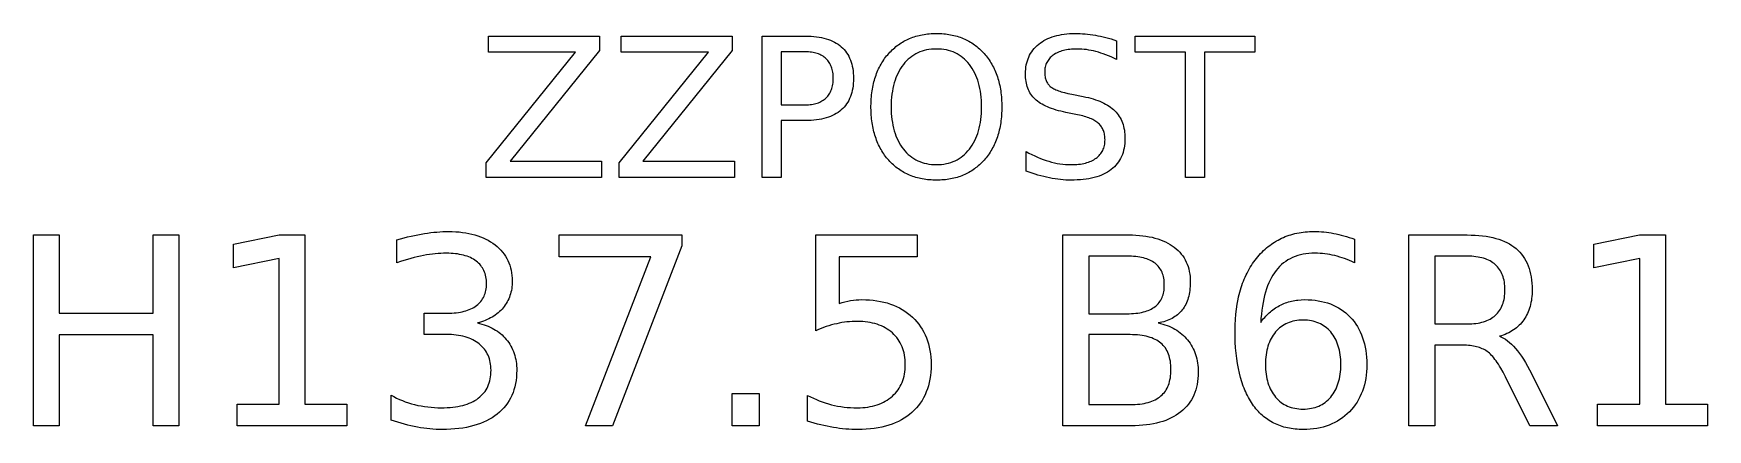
# Model space of a CAD drawing. Header units: millimetres. Extents: x 11.8 to 23.2, y 1.6 to 4.3.
import ezdxf

# ---------------------------------------------------------------- set-up
doc = ezdxf.new("R2010")
doc.units = ezdxf.units.MM
doc.layers.add('LASER_OUTLINE', color=7, linetype='Continuous')

msp = doc.modelspace()

# ---------------------------------------------------------------- linework, layer by layer
at = {"layer": 'LASER_OUTLINE'}
for points in [[(17.949967, 4.35), (17.962557, 4.349867), (17.974988, 4.349469), (17.98726, 4.348806), (17.999374, 4.347877), (18.011328, 4.346682), (18.023124, 4.345222), (18.034761, 4.343497), (18.046239, 4.341507), (18.057558, 4.339251), (18.068718, 4.336729), (18.079719, 4.333942), (18.090563, 4.33089), (18.101245, 4.327572), (18.11177, 4.323989), (18.122136, 4.32014), (18.132343, 4.316026), (18.142391, 4.311647), (18.15228, 4.307002), (18.162011, 4.302092), (18.171582, 4.296916), (18.180995, 4.291475), (18.190248, 4.285769), (18.199343, 4.279797), (18.208279, 4.27356), (18.217056, 4.267057), (18.225675, 4.260289), (18.234133, 4.253255), (18.242434, 4.245956), (18.250576, 4.238392), (18.258558, 4.230562), (18.266382, 4.222467), (18.274047, 4.214106), (18.281515, 4.205522), (18.288744, 4.196757), (18.295738, 4.187812), (18.302494, 4.178685), (18.309012, 4.169377), (18.315293, 4.159889), (18.321338, 4.150219), (18.327146, 4.140369), (18.332717, 4.130337), (18.338051, 4.120125), (18.343148, 4.109732), (18.348007, 4.099158), (18.352628, 4.088403), (18.357014, 4.077467), (18.361162, 4.06635), (18.365074, 4.055052), (18.368748, 4.043573), (18.372186, 4.031913), (18.375386, 4.020072), (18.378349, 4.008051), (18.381075, 3.995848), (18.383564, 3.983464), (18.385815, 3.9709), (18.38783, 3.958154), (18.389609, 3.945228), (18.39115, 3.932121), (18.392453, 3.918833), (18.39352, 3.905363), (18.39435, 3.891713), (18.394942, 3.877882), (18.395416, 3.849677), (18.394942, 3.82155), (18.39435, 3.807757), (18.39352, 3.794142), (18.392453, 3.780708), (18.39115, 3.767453), (18.389609, 3.754378), (18.38783, 3.741482), (18.385815, 3.728767), (18.383564, 3.71623), (18.381075, 3.703874), (18.378349, 3.691697), (18.375386, 3.6797), (18.372186, 3.667883), (18.368748, 3.656245), (18.365074, 3.644787), (18.361162, 3.633509), (18.357014, 3.62241), (18.352628, 3.611491), (18.348007, 3.600751), (18.343148, 3.590192), (18.338051, 3.579812), (18.332717, 3.569612), (18.327146, 3.559591), (18.321338, 3.54975), (18.315293, 3.540089), (18.309012, 3.530607), (18.302494, 3.521305), (18.295738, 3.512183), (18.288744, 3.50324), (18.281515, 3.494477), (18.274047, 3.485894), (18.266382, 3.477533), (18.258558, 3.469438), (18.250576, 3.461608), (18.242434, 3.454044), (18.234133, 3.446745), (18.225675, 3.439711), (18.217056, 3.432943), (18.208279, 3.42644), (18.199343, 3.420203), (18.190248, 3.414231), (18.180995, 3.408525), (18.171582, 3.403084), (18.162011, 3.397908), (18.15228, 3.392998), (18.142391, 3.388353), (18.132343, 3.383974), (18.122136, 3.37986), (18.11177, 3.376011), (18.101245, 3.372428), (18.090563, 3.36911), (18.079719, 3.366058), (18.068718, 3.363271), (18.057558, 3.360749), (18.046239, 3.358493), (18.034761, 3.356503), (18.023124, 3.354778), (18.011328, 3.353318), (17.999374, 3.352123), (17.98726, 3.351194), (17.974988, 3.350531), (17.962557, 3.350133), (17.949967, 3.35), (17.937337, 3.350132), (17.924867, 3.35053), (17.912555, 3.351192), (17.900405, 3.352118), (17.888413, 3.35331), (17.876579, 3.354766), (17.864907, 3.356487), (17.853393, 3.358473), (17.842039, 3.360724), (17.830844, 3.363239), (17.819809, 3.36602), (17.808933, 3.369065), (17.798217, 3.372375), (17.787661, 3.375949), (17.777265, 3.379789), (17.767027, 3.383893), (17.756949, 3.388262), (17.747031, 3.392896), (17.737271, 3.397794), (17.727671, 3.402958), (17.718231, 3.408386), (17.708951, 3.414079), (17.699831, 3.420036), (17.690869, 3.426259), (17.682066, 3.432746), (17.673424, 3.439498), (17.664941, 3.446515), (17.656617, 3.453797), (17.648453, 3.461343), (17.640449, 3.469154), (17.632604, 3.477231), (17.62492, 3.485571), (17.617432, 3.494135), (17.610183, 3.502881), (17.603171, 3.511808), (17.596397, 3.520917), (17.589861, 3.530207), (17.583562, 3.539679), (17.577503, 3.549332), (17.571679, 3.559167), (17.566094, 3.569184), (17.560745, 3.579382), (17.555636, 3.589762), (17.550763, 3.600323), (17.546128, 3.611066), (17.541732, 3.62199), (17.537572, 3.633096), (17.533651, 3.644383), (17.529967, 3.655853), (17.526521, 3.667503), (17.523311, 3.679335), (17.52034, 3.691349), (17.517608, 3.703545), (17.515111, 3.715922), (17.512853, 3.72848), (17.510834, 3.74122), (17.509051, 3.754142), (17.507506, 3.767245), (17.506198, 3.78053), (17.505129, 3.793996), (17.504297, 3.807644), (17.503704, 3.821474), (17.503228, 3.849677), (17.503704, 3.877882), (17.504297, 3.891713), (17.505129, 3.905363), (17.506198, 3.918833), (17.507506, 3.932121), (17.509051, 3.945228), (17.510834, 3.958154), (17.512853, 3.9709), (17.515111, 3.983464), (17.517608, 3.995848), (17.52034, 4.008051), (17.523311, 4.020072), (17.526521, 4.031913), (17.529967, 4.043573), (17.533651, 4.055052), (17.537572, 4.06635), (17.541732, 4.077467), (17.546128, 4.088403), (17.550763, 4.099158), (17.555636, 4.109732), (17.560745, 4.120125), (17.566094, 4.130337), (17.571679, 4.140369), (17.577503, 4.150219), (17.583562, 4.159889), (17.589861, 4.169377), (17.596397, 4.178685), (17.603171, 4.187812), (17.610183, 4.196757), (17.617432, 4.205522), (17.62492, 4.214106), (17.632604, 4.222467), (17.640449, 4.230562), (17.648453, 4.238392), (17.656617, 4.245956), (17.664941, 4.253255), (17.673424, 4.260289), (17.682066, 4.267057), (17.690869, 4.27356), (17.699831, 4.279797), (17.708951, 4.285769), (17.718231, 4.291475), (17.727671, 4.296916), (17.737271, 4.302092), (17.747031, 4.307002), (17.756949, 4.311647), (17.767027, 4.316026), (17.777265, 4.32014), (17.787661, 4.323989), (17.798217, 4.327572), (17.808933, 4.33089), (17.819809, 4.333942), (17.830844, 4.336729), (17.842039, 4.339251), (17.853393, 4.341507), (17.864907, 4.343497), (17.876579, 4.345222), (17.888413, 4.346682), (17.900405, 4.347877), (17.912555, 4.348806), (17.924867, 4.349469), (17.937337, 4.349867)], [(19.177211, 4.300936), (19.177211, 4.173757), (19.158781, 4.182352), (19.140614, 4.190381), (19.122709, 4.197845), (19.105068, 4.204745), (19.087688, 4.21108), (19.070569, 4.21685), (19.053714, 4.222055), (19.037121, 4.226695), (19.020729, 4.23078), (19.004478, 4.234321), (18.988369, 4.237316), (18.972402, 4.239768), (18.956574, 4.241674), (18.940889, 4.243036), (18.925345, 4.243853), (18.909941, 4.244125), (18.896817, 4.243964), (18.884073, 4.24348), (18.87171, 4.242673), (18.859727, 4.241543), (18.848126, 4.24009), (18.836906, 4.238315), (18.826065, 4.236217), (18.815607, 4.233796), (18.805529, 4.231052), (18.795831, 4.227986), (18.786513, 4.224597), (18.777579, 4.220884), (18.769022, 4.21685), (18.760848, 4.212492), (18.753054, 4.207811), (18.745642, 4.202808), (18.738646, 4.197507), (18.732101, 4.191934), (18.726007, 4.186089), (18.720363, 4.179971), (18.715173, 4.173581), (18.710432, 4.166918), (18.706145, 4.159983), (18.702307, 4.152776), (18.698922, 4.145296), (18.695988, 4.137544), (18.693506, 4.12952), (18.691474, 4.121223), (18.689895, 4.112654), (18.688765, 4.103813), (18.688088, 4.094699), (18.687863, 4.085313), (18.688012, 4.077446), (18.688463, 4.069824), (18.689214, 4.062447), (18.690264, 4.055314), (18.691615, 4.048426), (18.693264, 4.041782), (18.695215, 4.035383), (18.697465, 4.029229), (18.700017, 4.023319), (18.702867, 4.017654), (18.706018, 4.012233), (18.70947, 4.007057), (18.71322, 4.002126), (18.717271, 3.997439), (18.721623, 3.992997), (18.726274, 3.988799), (18.731344, 3.984773), (18.736953, 3.980846), (18.743097, 3.977016), (18.749778, 3.973285), (18.756996, 3.969653), (18.764753, 3.966118), (18.773045, 3.962682), (18.781875, 3.959345), (18.791242, 3.956106), (18.801146, 3.952965), (18.822567, 3.946978), (18.846135, 3.941385), (18.871852, 3.936185), (18.950613, 3.920045), (18.968552, 3.91641), (18.985892, 3.912445), (19.002637, 3.908149), (19.018783, 3.903522), (19.03433, 3.898566), (19.04928, 3.893279), (19.063633, 3.887662), (19.077388, 3.881714), (19.090545, 3.875436), (19.103105, 3.868828), (19.115067, 3.861889), (19.126432, 3.85462), (19.137199, 3.847021), (19.147368, 3.839091), (19.15694, 3.830831), (19.165913, 3.82224), (19.174318, 3.813299), (19.182178, 3.803987), (19.189498, 3.794305), (19.196275, 3.784252), (19.20251, 3.773828), (19.208203, 3.763034), (19.213355, 3.751868), (19.217962, 3.740332), (19.222029, 3.728426), (19.225554, 3.716149), (19.228535, 3.7035), (19.230975, 3.690482), (19.232874, 3.677092), (19.234229, 3.663332), (19.235042, 3.649201), (19.235312, 3.6347), (19.234945, 3.617453), (19.233846, 3.600736), (19.232011, 3.584549), (19.229442, 3.568891), (19.226139, 3.553763), (19.222103, 3.539164), (19.217333, 3.525095), (19.21183, 3.511556), (19.205593, 3.498546), (19.198621, 3.486066), (19.190915, 3.474115), (19.182476, 3.462694), (19.173303, 3.451802), (19.163396, 3.44144), (19.152755, 3.431608), (19.141382, 3.422305), (19.129298, 3.413549), (19.116532, 3.405358), (19.103081, 3.397732), (19.088949, 3.390671), (19.074132, 3.384175), (19.058632, 3.378244), (19.042448, 3.372878), (19.025581, 3.368076), (19.008031, 3.36384), (18.989797, 3.360168), (18.970879, 3.357061), (18.951279, 3.354519), (18.930995, 3.352542), (18.910027, 3.35113), (18.888376, 3.350282), (18.866042, 3.35), (18.848799, 3.350242), (18.831283, 3.350968), (18.813493, 3.352179), (18.795433, 3.353873), (18.777099, 3.356052), (18.758494, 3.358715), (18.739615, 3.361862), (18.720464, 3.365494), (18.701092, 3.369599), (18.681548, 3.374169), (18.661832, 3.379202), (18.641946, 3.3847), (18.621887, 3.390661), (18.601658, 3.397087), (18.581256, 3.403976), (18.560685, 3.41133), (18.560685, 3.54561), (18.580485, 3.534817), (18.600185, 3.524709), (18.619784, 3.515288), (18.639283, 3.506553), (18.65868, 3.498503), (18.677978, 3.491139), (18.697173, 3.484462), (18.716268, 3.47847), (18.735273, 3.473174), (18.754196, 3.468585), (18.773038, 3.464701), (18.791801, 3.461524), (18.810482, 3.459052), (18.829083, 3.457287), (18.847603, 3.456228), (18.866042, 3.455875), (18.879804, 3.456046), (18.893166, 3.456561), (18.906132, 3.457418), (18.918698, 3.458618), (18.930864, 3.460162), (18.942635, 3.462048), (18.954004, 3.464277), (18.964977, 3.46685), (18.975551, 3.469765), (18.985726, 3.473023), (18.995503, 3.476624), (19.004881, 3.480568), (19.013862, 3.484855), (19.022444, 3.489485), (19.030627, 3.494458), (19.038411, 3.499774), (19.045761, 3.505408), (19.052634, 3.511334), (19.059034, 3.517553), (19.064961, 3.524064), (19.070414, 3.530868), (19.075391, 3.537964), (19.079895, 3.545353), (19.083924, 3.553034), (19.08748, 3.561008), (19.090562, 3.569275), (19.093169, 3.577833), (19.095303, 3.586685), (19.096963, 3.595829), (19.098147, 3.605265), (19.098858, 3.614995), (19.099096, 3.625016), (19.098925, 3.633772), (19.098416, 3.642285), (19.097563, 3.650557), (19.096373, 3.658586), (19.094841, 3.666373), (19.092968, 3.673919), (19.090756, 3.681222), (19.088202, 3.688283), (19.085309, 3.695102), (19.082073, 3.701679), (19.078499, 3.708013), (19.074585, 3.714106), (19.070328, 3.719956), (19.065732, 3.725565), (19.060796, 3.730931), (19.055519, 3.736056), (19.049854, 3.740981), (19.043753, 3.745749), (19.037215, 3.750362), (19.030241, 3.754818), (19.02283, 3.759117), (19.014985, 3.763261), (19.006701, 3.767248), (18.997982, 3.771078), (18.988826, 3.774752), (18.979236, 3.77827), (18.969207, 3.781632), (18.958744, 3.784837), (18.947843, 3.787886), (18.936507, 3.790778), (18.924733, 3.793514), (18.912523, 3.796094), (18.833118, 3.811588), (18.815195, 3.815348), (18.797904, 3.819365), (18.781242, 3.82364), (18.765211, 3.828171), (18.74981, 3.83296), (18.735041, 3.838006), (18.7209, 3.84331), (18.707391, 3.84887), (18.694512, 3.854688), (18.682264, 3.860763), (18.670647, 3.867095), (18.65966, 3.873685), (18.649302, 3.880531), (18.639575, 3.887635), (18.630479, 3.894996), (18.622014, 3.902615), (18.614119, 3.910551), (18.606731, 3.918865), (18.599856, 3.927558), (18.593487, 3.936628), (18.587629, 3.946078), (18.58228, 3.955905), (18.577441, 3.966111), (18.573111, 3.976695), (18.569291, 3.987657), (18.56598, 3.998997), (18.563178, 4.010716), (18.560885, 4.022813), (18.559102, 4.035288), (18.55783, 4.048142), (18.557066, 4.061374), (18.55681, 4.074984), (18.557163, 4.09075), (18.558217, 4.106093), (18.559976, 4.121012), (18.562439, 4.135507), (18.565606, 4.149578), (18.569475, 4.163226), (18.574048, 4.176451), (18.579325, 4.189251), (18.585306, 4.201628), (18.59199, 4.213581), (18.599377, 4.225111), (18.607468, 4.236217), (18.616263, 4.246899), (18.625761, 4.257158), (18.635963, 4.266993), (18.646869, 4.276404), (18.658392, 4.285316), (18.670447, 4.293653), (18.683034, 4.301415), (18.696154, 4.308602), (18.709806, 4.315214), (18.72399, 4.321252), (18.738705, 4.326714), (18.753953, 4.331601), (18.769734, 4.335913), (18.786046, 4.339651), (18.802891, 4.342813), (18.820266, 4.3454), (18.838175, 4.347413), (18.856616, 4.34885), (18.875588, 4.349713), (18.895094, 4.35), (18.91208, 4.349808), (18.929147, 4.349233), (18.946295, 4.348275), (18.963524, 4.346934), (18.980835, 4.345209), (18.998224, 4.3431), (19.015695, 4.340609), (19.033247, 4.337734), (19.05089, 4.334476), (19.068632, 4.330834), (19.086476, 4.32681), (19.104422, 4.322402), (19.122467, 4.31761), (19.140614, 4.312435), (19.158862, 4.306877)], [(14.894448, 4.332569), (15.651711, 4.332569), (15.651711, 4.23315), (15.042286, 3.47847), (15.666558, 3.47847), (15.666558, 3.368722), (14.879599, 3.368722), (14.879599, 3.468141), (15.489024, 4.222821), (14.894448, 4.222821)], [(15.800193, 4.332569), (16.557457, 4.332569), (16.557457, 4.23315), (15.94803, 3.47847), (16.572304, 3.47847), (16.572304, 3.368722), (15.785346, 3.368722), (15.785346, 3.468141), (16.39477, 4.222821), (15.800193, 4.222821)], [(16.761458, 4.332569), (17.055843, 4.332569), (17.075788, 4.332283), (17.095116, 4.331425), (17.113826, 4.329993), (17.131919, 4.32799), (17.149394, 4.325414), (17.166252, 4.322265), (17.182491, 4.318544), (17.198111, 4.314251), (17.213114, 4.309385), (17.2275, 4.303947), (17.241269, 4.297936), (17.254417, 4.291353), (17.266949, 4.284198), (17.278865, 4.27647), (17.29016, 4.268169), (17.300839, 4.259296), (17.310885, 4.249871), (17.320282, 4.239914), (17.329031, 4.229424), (17.337132, 4.218403), (17.344586, 4.206849), (17.351391, 4.194764), (17.357547, 4.182146), (17.363056, 4.168996), (17.367918, 4.155314), (17.372129, 4.1411), (17.375694, 4.126354), (17.378611, 4.111076), (17.380879, 4.095265), (17.382499, 4.078923), (17.383471, 4.062048), (17.383795, 4.044642), (17.383471, 4.02708), (17.382499, 4.010063), (17.380879, 3.993591), (17.378611, 3.977663), (17.375694, 3.96228), (17.372129, 3.947442), (17.367918, 3.933148), (17.363056, 3.9194), (17.357547, 3.906196), (17.351391, 3.893536), (17.344586, 3.881421), (17.337132, 3.869852), (17.329031, 3.858826), (17.320282, 3.848346), (17.310885, 3.83841), (17.300839, 3.829019), (17.29016, 3.820185), (17.278865, 3.811921), (17.266949, 3.804227), (17.254417, 3.797103), (17.241269, 3.790549), (17.2275, 3.784565), (17.213114, 3.77915), (17.198111, 3.774306), (17.182491, 3.770032), (17.166252, 3.766327), (17.149394, 3.763192), (17.131919, 3.760628), (17.113826, 3.758633), (17.095116, 3.757208), (17.075788, 3.756353), (17.055843, 3.756068), (16.891865, 3.756068), (16.891865, 3.368722), (16.761458, 3.368722)], [(16.891865, 4.225403), (16.891865, 3.863234), (17.055843, 3.863234), (17.067059, 3.863418), (17.077953, 3.863971), (17.088524, 3.864891), (17.098774, 3.86618), (17.108698, 3.867837), (17.118302, 3.869862), (17.127582, 3.872255), (17.136539, 3.875016), (17.145174, 3.878146), (17.153485, 3.881643), (17.161475, 3.885509), (17.169141, 3.889743), (17.176485, 3.894346), (17.183505, 3.899316), (17.190203, 3.904655), (17.196579, 3.910362), (17.202597, 3.916409), (17.208229, 3.922769), (17.213472, 3.929441), (17.218326, 3.936427), (17.222793, 3.943725), (17.226869, 3.951336), (17.230559, 3.959259), (17.23386, 3.967495), (17.236773, 3.976044), (17.239297, 3.984906), (17.241433, 3.99408), (17.243181, 4.003567), (17.24454, 4.013366), (17.24551, 4.023479), (17.246094, 4.033904), (17.246288, 4.044642), (17.246094, 4.055301), (17.24551, 4.065653), (17.24454, 4.075698), (17.243181, 4.085434), (17.241433, 4.094863), (17.239297, 4.103984), (17.236773, 4.112798), (17.23386, 4.121304), (17.230559, 4.129502), (17.226869, 4.137393), (17.222793, 4.144976), (17.218326, 4.152251), (17.213472, 4.159219), (17.208229, 4.165879), (17.202597, 4.172232), (17.196579, 4.178276), (17.190203, 4.183983), (17.183505, 4.189322), (17.176485, 4.194292), (17.169141, 4.198894), (17.161475, 4.203129), (17.153485, 4.206994), (17.145174, 4.210492), (17.136539, 4.213622), (17.127582, 4.216383), (17.118302, 4.218776), (17.108698, 4.220801), (17.098774, 4.222458), (17.088524, 4.223747), (17.077953, 4.224667), (17.067059, 4.225219), (17.055843, 4.225403)], [(17.949967, 4.244125), (17.932443, 4.243712), (17.915374, 4.242471), (17.898761, 4.240403), (17.882606, 4.237508), (17.866906, 4.233786), (17.851664, 4.229237), (17.836876, 4.22386), (17.822547, 4.217657), (17.808673, 4.210626), (17.795255, 4.202768), (17.782296, 4.194083), (17.76979, 4.184571), (17.757742, 4.174231), (17.746151, 4.163065), (17.735017, 4.151071), (17.724338, 4.13825), (17.714215, 4.124716), (17.704743, 4.110581), (17.695926, 4.095847), (17.687762, 4.080512), (17.68025, 4.064576), (17.673392, 4.048041), (17.667188, 4.030906), (17.661637, 4.01317), (17.656737, 3.994834), (17.652493, 3.975898), (17.6489, 3.956361), (17.645961, 3.936225), (17.643674, 3.915488), (17.642042, 3.894151), (17.641063, 3.872214), (17.640735, 3.849677), (17.641063, 3.827218), (17.642042, 3.805354), (17.643674, 3.784085), (17.645961, 3.763412), (17.6489, 3.743333), (17.652493, 3.72385), (17.656737, 3.704962), (17.661637, 3.686669), (17.667188, 3.668971), (17.673392, 3.651868), (17.68025, 3.635361), (17.687762, 3.619448), (17.695926, 3.604131), (17.704743, 3.589408), (17.714215, 3.575281), (17.724338, 3.56175), (17.735017, 3.548929), (17.746151, 3.536935), (17.757742, 3.525769), (17.76979, 3.515429), (17.782296, 3.505917), (17.795255, 3.497232), (17.808673, 3.489374), (17.822547, 3.482343), (17.836876, 3.47614), (17.851664, 3.470763), (17.866906, 3.466214), (17.882606, 3.462492), (17.898761, 3.459597), (17.915374, 3.457529), (17.932443, 3.456288), (17.949967, 3.455875), (17.967491, 3.456288), (17.984551, 3.457529), (18.001151, 3.459597), (18.01729, 3.462492), (18.032965, 3.466214), (18.048181, 3.470763), (18.062935, 3.47614), (18.077227, 3.482343), (18.091057, 3.489374), (18.104427, 3.497232), (18.117334, 3.505917), (18.129781, 3.515429), (18.141765, 3.525769), (18.153289, 3.536935), (18.164351, 3.548929), (18.174951, 3.56175), (18.184997, 3.575281), (18.194395, 3.589408), (18.203143, 3.604131), (18.211244, 3.619448), (18.218698, 3.635361), (18.225503, 3.651868), (18.231661, 3.668971), (18.237168, 3.686669), (18.24203, 3.704962), (18.246243, 3.72385), (18.249806, 3.743333), (18.252723, 3.763412), (18.254991, 3.784085), (18.256611, 3.805354), (18.257585, 3.827218), (18.257908, 3.849677), (18.257585, 3.872214), (18.256611, 3.894151), (18.254991, 3.915488), (18.252723, 3.936225), (18.249806, 3.956361), (18.246243, 3.975898), (18.24203, 3.994834), (18.237168, 4.01317), (18.231661, 4.030906), (18.225503, 4.048041), (18.218698, 4.064576), (18.211244, 4.080512), (18.203143, 4.095847), (18.194395, 4.110581), (18.184997, 4.124716), (18.174951, 4.13825), (18.164351, 4.151071), (18.153289, 4.163065), (18.141765, 4.174231), (18.129781, 4.184571), (18.117334, 4.194083), (18.104427, 4.202768), (18.091057, 4.210626), (18.077227, 4.217657), (18.062935, 4.22386), (18.048181, 4.229237), (18.032965, 4.233786), (18.01729, 4.237508), (18.001151, 4.240403), (17.984551, 4.242471), (17.967491, 4.243712)], [(19.305035, 4.332569), (20.1204, 4.332569), (20.1204, 4.222821), (19.778243, 4.222821), (19.778243, 3.368722), (19.647191, 3.368722), (19.647191, 4.222821), (19.305035, 4.222821)], [(11.79235, 2.976469), (11.968399, 2.976469), (11.968399, 2.443092), (12.608102, 2.443092), (12.608102, 2.976469), (12.784151, 2.976469), (12.784151, 1.675274), (12.608102, 1.675274), (12.608102, 2.294932), (11.968399, 2.294932), (11.968399, 1.675274), (11.79235, 1.675274)], [(13.180697, 1.823434), (13.468302, 1.823434), (13.468302, 2.816107), (13.155423, 2.753357), (13.155423, 2.913719), (13.466559, 2.976469), (13.642608, 2.976469), (13.642608, 1.823434), (13.930213, 1.823434), (13.930213, 1.675274), (13.180697, 1.675274)], [(14.819174, 2.376856), (14.834754, 2.373251), (14.849902, 2.369189), (14.864618, 2.364672), (14.878901, 2.359698), (14.892752, 2.354268), (14.90617, 2.348382), (14.919156, 2.342039), (14.93171, 2.33524), (14.943831, 2.327986), (14.955521, 2.320275), (14.966777, 2.312107), (14.977602, 2.303484), (14.987994, 2.294405), (14.997953, 2.284869), (15.00748, 2.274877), (15.016575, 2.264429), (15.025177, 2.253596), (15.033223, 2.24245), (15.040714, 2.230991), (15.047651, 2.219218), (15.054032, 2.207132), (15.059859, 2.194733), (15.065131, 2.182021), (15.069848, 2.168996), (15.074009, 2.155658), (15.077616, 2.142006), (15.080669, 2.128041), (15.083166, 2.113763), (15.085108, 2.099172), (15.086495, 2.084267), (15.087328, 2.069049), (15.087605, 2.053518), (15.087088, 2.029783), (15.085535, 2.006728), (15.082948, 1.984354), (15.079325, 1.962661), (15.074668, 1.941649), (15.068976, 1.921318), (15.062249, 1.901668), (15.054487, 1.882699), (15.04569, 1.86441), (15.035858, 1.846802), (15.024991, 1.829876), (15.013089, 1.81363), (15.000152, 1.798065), (14.986181, 1.783181), (14.971174, 1.768977), (14.955132, 1.755455), (14.938138, 1.742685), (14.920271, 1.730739), (14.901533, 1.719617), (14.881924, 1.709319), (14.861443, 1.699844), (14.84009, 1.691193), (14.817866, 1.683367), (14.794771, 1.676364), (14.770804, 1.670185), (14.745965, 1.66483), (14.720255, 1.660298), (14.693673, 1.656591), (14.66622, 1.653707), (14.637896, 1.651648), (14.608699, 1.650412), (14.578631, 1.65), (14.558076, 1.650252), (14.53737, 1.651008), (14.516515, 1.652267), (14.495509, 1.654031), (14.474354, 1.656298), (14.453049, 1.659069), (14.431595, 1.662344), (14.40999, 1.666123), (14.388223, 1.670406), (14.366278, 1.675193), (14.344156, 1.680483), (14.321857, 1.686277), (14.299381, 1.692576), (14.276728, 1.699378), (14.253898, 1.706683), (14.230891, 1.714493), (14.230891, 1.884442), (14.249411, 1.874092), (14.268367, 1.864396), (14.287758, 1.855354), (14.307586, 1.846966), (14.327849, 1.839231), (14.348548, 1.83215), (14.369682, 1.825722), (14.391253, 1.819948), (14.413163, 1.814842), (14.435319, 1.810416), (14.45772, 1.806671), (14.480366, 1.803607), (14.503258, 1.801224), (14.526394, 1.799522), (14.549776, 1.798501), (14.573402, 1.79816), (14.593793, 1.798415), (14.613568, 1.799181), (14.632726, 1.800458), (14.651268, 1.802245), (14.669194, 1.804543), (14.686504, 1.807352), (14.703197, 1.810671), (14.719275, 1.814501), (14.734736, 1.818842), (14.749581, 1.823693), (14.763809, 1.829055), (14.777422, 1.834928), (14.790418, 1.841311), (14.802799, 1.848205), (14.814562, 1.85561), (14.82571, 1.863525), (14.836211, 1.871927), (14.846035, 1.880792), (14.855181, 1.89012), (14.863649, 1.899911), (14.87144, 1.910165), (14.878554, 1.920882), (14.88499, 1.932063), (14.890748, 1.943706), (14.895829, 1.955812), (14.900233, 1.968381), (14.903959, 1.981413), (14.907008, 1.994908), (14.909379, 2.008866), (14.911073, 2.023287), (14.912089, 2.038171), (14.912427, 2.053518), (14.912113, 2.067703), (14.911168, 2.081496), (14.909593, 2.094897), (14.907389, 2.107907), (14.904555, 2.120526), (14.901091, 2.132753), (14.896997, 2.144588), (14.892273, 2.156032), (14.88692, 2.167085), (14.880937, 2.177745), (14.874324, 2.188015), (14.867081, 2.197893), (14.859208, 2.207379), (14.850705, 2.216474), (14.841573, 2.225177), (14.831811, 2.233489), (14.821487, 2.241352), (14.81067, 2.248707), (14.799358, 2.255555), (14.787554, 2.261896), (14.775255, 2.267729), (14.762463, 2.273055), (14.749177, 2.277874), (14.735398, 2.282186), (14.721125, 2.285991), (14.706358, 2.289288), (14.691098, 2.292078), (14.675344, 2.29436), (14.659097, 2.296136), (14.642355, 2.297404), (14.62512, 2.298165), (14.607392, 2.298418), (14.455746, 2.298418), (14.455746, 2.443092), (14.614364, 2.443092), (14.630358, 2.443295), (14.645875, 2.443903), (14.660916, 2.444915), (14.67548, 2.446333), (14.689568, 2.448156), (14.703179, 2.450385), (14.716313, 2.453018), (14.72897, 2.456056), (14.741151, 2.4595), (14.752856, 2.463349), (14.764084, 2.467602), (14.774835, 2.472261), (14.785109, 2.477325), (14.794907, 2.482795), (14.804228, 2.488669), (14.813073, 2.494948), (14.82141, 2.501609), (14.82921, 2.508627), (14.836472, 2.516003), (14.843195, 2.523736), (14.849381, 2.531827), (14.855029, 2.540275), (14.860139, 2.54908), (14.864711, 2.558243), (14.868745, 2.567764), (14.872242, 2.577642), (14.8752, 2.587877), (14.877621, 2.59847), (14.879503, 2.60942), (14.880848, 2.620728), (14.881655, 2.632393), (14.881924, 2.644416), (14.881646, 2.656762), (14.880814, 2.668744), (14.879427, 2.680361), (14.877485, 2.691615), (14.874987, 2.702504), (14.871935, 2.713028), (14.868328, 2.723189), (14.864166, 2.732985), (14.85945, 2.742417), (14.854178, 2.751485), (14.848351, 2.760188), (14.84197, 2.768527), (14.835033, 2.776502), (14.827542, 2.784112), (14.819495, 2.791359), (14.810894, 2.798241), (14.801775, 2.804731), (14.792177, 2.810803), (14.782098, 2.816456), (14.771539, 2.82169), (14.7605, 2.826506), (14.748982, 2.830903), (14.736983, 2.834881), (14.724504, 2.83844), (14.711545, 2.841581), (14.698106, 2.844303), (14.684187, 2.846606), (14.669788, 2.84849), (14.654909, 2.849956), (14.63955, 2.851002), (14.623711, 2.851631), (14.607392, 2.85184), (14.589144, 2.851595), (14.57057, 2.850859), (14.551669, 2.849634), (14.53244, 2.847918), (14.512885, 2.845712), (14.493004, 2.843016), (14.472795, 2.839829), (14.45226, 2.836152), (14.431302, 2.831958), (14.409827, 2.827219), (14.387834, 2.821936), (14.365324, 2.816107), (14.342297, 2.809734), (14.318752, 2.802816), (14.29469, 2.795354), (14.27011, 2.787347), (14.27011, 2.944222), (14.319433, 2.957295), (14.343502, 2.963178), (14.367177, 2.968625), (14.390456, 2.973636), (14.41334, 2.978212), (14.43583, 2.982352), (14.457925, 2.986056), (14.479665, 2.989324), (14.501093, 2.992156), (14.522207, 2.994553), (14.543008, 2.996514), (14.563495, 2.998039), (14.58367, 2.999128), (14.603531, 2.999782), (14.62308, 3), (14.647809, 2.999644), (14.671885, 2.998577), (14.695308, 2.996798), (14.718076, 2.994308), (14.740191, 2.991106), (14.761653, 2.987193), (14.782461, 2.982568), (14.802615, 2.977231), (14.822115, 2.971183), (14.840962, 2.964424), (14.859155, 2.956953), (14.876695, 2.94877), (14.893581, 2.939876), (14.909813, 2.930271), (14.925391, 2.919954), (14.940316, 2.908925), (14.954458, 2.897291), (14.967688, 2.885155), (14.980005, 2.87252), (14.99141, 2.859384), (15.001902, 2.845748), (15.011482, 2.831611), (15.02015, 2.816974), (15.027905, 2.801836), (15.034748, 2.786198), (15.040679, 2.770059), (15.045697, 2.75342), (15.049802, 2.73628), (15.052996, 2.71864), (15.055277, 2.7005), (15.056645, 2.681859), (15.057101, 2.662718), (15.05686, 2.64934), (15.056135, 2.636225), (15.054926, 2.623371), (15.053234, 2.61078), (15.051059, 2.598451), (15.0484, 2.586384), (15.045257, 2.574579), (15.041632, 2.563037), (15.037523, 2.551756), (15.03293, 2.540738), (15.027854, 2.529981), (15.022295, 2.519487), (15.016252, 2.509255), (15.009726, 2.499286), (15.002716, 2.489578), (14.995223, 2.480132), (14.987284, 2.470997), (14.978936, 2.462218), (14.97018, 2.453797), (14.961015, 2.445734), (14.951442, 2.438028), (14.94146, 2.43068), (14.93107, 2.423689), (14.920271, 2.417055), (14.909064, 2.410779), (14.897448, 2.404861), (14.885424, 2.3993), (14.872991, 2.394096), (14.860149, 2.38925), (14.846899, 2.384761), (14.833241, 2.38063)], [(15.376953, 2.976469), (16.213622, 2.976469), (16.213622, 2.901517), (15.741253, 1.675274), (15.55736, 1.675274), (16.00184, 2.828309), (15.376953, 2.828309)], [(17.126114, 2.976469), (17.817237, 2.976469), (17.817237, 2.828309), (17.287347, 2.828309), (17.287347, 2.509329), (17.30652, 2.515457), (17.325694, 2.520767), (17.344868, 2.525261), (17.364041, 2.528938), (17.383215, 2.531798), (17.402389, 2.53384), (17.421562, 2.535066), (17.440736, 2.535474), (17.467617, 2.535008), (17.49379, 2.533609), (17.519255, 2.531277), (17.544012, 2.528012), (17.568061, 2.523814), (17.591402, 2.518684), (17.614034, 2.512621), (17.635959, 2.505625), (17.657175, 2.497696), (17.677683, 2.488834), (17.697483, 2.47904), (17.716575, 2.468312), (17.734959, 2.456652), (17.752635, 2.444059), (17.769602, 2.430533), (17.785862, 2.416075), (17.80127, 2.40082), (17.815685, 2.384904), (17.829105, 2.368328), (17.841531, 2.351091), (17.852963, 2.333194), (17.863401, 2.314637), (17.872845, 2.295419), (17.881294, 2.275541), (17.88875, 2.255002), (17.895212, 2.233803), (17.900679, 2.211943), (17.905153, 2.189423), (17.908632, 2.166242), (17.911117, 2.142401), (17.912608, 2.117899), (17.913105, 2.092737), (17.912595, 2.066848), (17.911063, 2.041691), (17.908509, 2.017266), (17.904935, 1.993573), (17.900339, 1.970612), (17.894721, 1.948383), (17.888083, 1.926886), (17.880423, 1.906121), (17.871742, 1.886088), (17.862039, 1.866786), (17.851315, 1.848217), (17.83957, 1.830379), (17.826803, 1.813274), (17.813016, 1.7969), (17.798206, 1.781259), (17.782376, 1.766349), (17.765616, 1.75226), (17.748018, 1.73908), (17.729584, 1.726809), (17.710311, 1.715446), (17.690201, 1.704993), (17.669254, 1.695449), (17.647469, 1.686814), (17.624847, 1.679087), (17.601387, 1.67227), (17.57709, 1.666362), (17.551955, 1.661362), (17.525983, 1.657272), (17.499173, 1.65409), (17.471526, 1.651818), (17.443041, 1.650454), (17.413719, 1.65), (17.39319, 1.650218), (17.372566, 1.650872), (17.351847, 1.651961), (17.331032, 1.653486), (17.310122, 1.655447), (17.289117, 1.657844), (17.268017, 1.660676), (17.246821, 1.663944), (17.225489, 1.667648), (17.203979, 1.671788), (17.182293, 1.676364), (17.16043, 1.681375), (17.13839, 1.686822), (17.116173, 1.692705), (17.093779, 1.699024), (17.071207, 1.705778), (17.071207, 1.882699), (17.090898, 1.872363), (17.110753, 1.862708), (17.130771, 1.853734), (17.150952, 1.845441), (17.171297, 1.837828), (17.191805, 1.830897), (17.212477, 1.824646), (17.233312, 1.819077), (17.254378, 1.814174), (17.275745, 1.809926), (17.29741, 1.806331), (17.319376, 1.803389), (17.34164, 1.801102), (17.364205, 1.799467), (17.387069, 1.798487), (17.410233, 1.79816), (17.428834, 1.79847), (17.446946, 1.799399), (17.464567, 1.800948), (17.481698, 1.803117), (17.498339, 1.805905), (17.514489, 1.809313), (17.53015, 1.81334), (17.54532, 1.817987), (17.559999, 1.823254), (17.574189, 1.82914), (17.587888, 1.835646), (17.601098, 1.842772), (17.613816, 1.850517), (17.626045, 1.858881), (17.637784, 1.867865), (17.649032, 1.877469), (17.659691, 1.887604), (17.669662, 1.898182), (17.678946, 1.909202), (17.687542, 1.920665), (17.695451, 1.93257), (17.702672, 1.944918), (17.709205, 1.957708), (17.71505, 1.970941), (17.720208, 1.984616), (17.724678, 1.998735), (17.72846, 2.013295), (17.731555, 2.028298), (17.733962, 2.043744), (17.735681, 2.059633), (17.736712, 2.075964), (17.737056, 2.092737), (17.736712, 2.109511), (17.735681, 2.125842), (17.733962, 2.14173), (17.731555, 2.157176), (17.72846, 2.172179), (17.724678, 2.18674), (17.720208, 2.200858), (17.71505, 2.214534), (17.709205, 2.227767), (17.702672, 2.240557), (17.695451, 2.252905), (17.687542, 2.26481), (17.678946, 2.276273), (17.669662, 2.287293), (17.659691, 2.29787), (17.649032, 2.308005), (17.637784, 2.317609), (17.626045, 2.326593), (17.613816, 2.334958), (17.601098, 2.342703), (17.587888, 2.349828), (17.574189, 2.356334), (17.559999, 2.36222), (17.54532, 2.367487), (17.53015, 2.372134), (17.514489, 2.376162), (17.498339, 2.379569), (17.481698, 2.382358), (17.464567, 2.384526), (17.446946, 2.386075), (17.428834, 2.387005), (17.410233, 2.387314), (17.392591, 2.387069), (17.374963, 2.386334), (17.357348, 2.385108), (17.339748, 2.383393), (17.32216, 2.381186), (17.304587, 2.37849), (17.287027, 2.375304), (17.26948, 2.371627), (17.251893, 2.367433), (17.234211, 2.362694), (17.216433, 2.35741), (17.19856, 2.351582), (17.180591, 2.345209), (17.162527, 2.338291), (17.144368, 2.330828), (17.126114, 2.322821)], [(18.811653, 2.976469), (19.261362, 2.976469), (19.286167, 2.976142), (19.31025, 2.975161), (19.333611, 2.973527), (19.35625, 2.97124), (19.378168, 2.968298), (19.399364, 2.964703), (19.419838, 2.960454), (19.43959, 2.955552), (19.458621, 2.949996), (19.47693, 2.943786), (19.494517, 2.936923), (19.511382, 2.929406), (19.527526, 2.921235), (19.542948, 2.912411), (19.557648, 2.902933), (19.571627, 2.892802), (19.584819, 2.882068), (19.59716, 2.870782), (19.60865, 2.858945), (19.619289, 2.846556), (19.629076, 2.833616), (19.638013, 2.820124), (19.646099, 2.806081), (19.653333, 2.791486), (19.659716, 2.77634), (19.665248, 2.760642), (19.669929, 2.744393), (19.673759, 2.727592), (19.676738, 2.71024), (19.678866, 2.692336), (19.680143, 2.673881), (19.680568, 2.654874), (19.68035, 2.64014), (19.679697, 2.625787), (19.678607, 2.611815), (19.677082, 2.598225), (19.675121, 2.585016), (19.672724, 2.572188), (19.669892, 2.559741), (19.666624, 2.547676), (19.66292, 2.535992), (19.65878, 2.524689), (19.654204, 2.513768), (19.649193, 2.503228), (19.643746, 2.493069), (19.637863, 2.483292), (19.631545, 2.473895), (19.62479, 2.464881), (19.617614, 2.456264), (19.610029, 2.448063), (19.602035, 2.440277), (19.593633, 2.432906), (19.584822, 2.425951), (19.575603, 2.419411), (19.565976, 2.413287), (19.555939, 2.407577), (19.545495, 2.402284), (19.534641, 2.397405), (19.52338, 2.392942), (19.511709, 2.388894), (19.49963, 2.385262), (19.487143, 2.382044), (19.474247, 2.379243), (19.460943, 2.376856), (19.476948, 2.373133), (19.492502, 2.368937), (19.507602, 2.364268), (19.522249, 2.359126), (19.536444, 2.35351), (19.550186, 2.347421), (19.563475, 2.340859), (19.576311, 2.333824), (19.588695, 2.326316), (19.600626, 2.318334), (19.612104, 2.309879), (19.623129, 2.300951), (19.633701, 2.29155), (19.643821, 2.281675), (19.653488, 2.271328), (19.662702, 2.260507), (19.671409, 2.249277), (19.679554, 2.237704), (19.687137, 2.225787), (19.694159, 2.213526), (19.700619, 2.200921), (19.706517, 2.187972), (19.711853, 2.17468), (19.716628, 2.161043), (19.720841, 2.147063), (19.724492, 2.132739), (19.727581, 2.118071), (19.730109, 2.103059), (19.732075, 2.087704), (19.73348, 2.072004), (19.734322, 2.055961), (19.734603, 2.039574), (19.73414, 2.018095), (19.732751, 1.997237), (19.730436, 1.976997), (19.727195, 1.957378), (19.723028, 1.938378), (19.717935, 1.919997), (19.711916, 1.902236), (19.704971, 1.885095), (19.6971, 1.868574), (19.688303, 1.852672), (19.67858, 1.837389), (19.667931, 1.822726), (19.656356, 1.808683), (19.643855, 1.79526), (19.630428, 1.782456), (19.616075, 1.770271), (19.600867, 1.758768), (19.584877, 1.748006), (19.568103, 1.737987), (19.550547, 1.72871), (19.532207, 1.720175), (19.513085, 1.712382), (19.493179, 1.705332), (19.47249, 1.699024), (19.451019, 1.693457), (19.428764, 1.688633), (19.405726, 1.684551), (19.381906, 1.681212), (19.357302, 1.678614), (19.331915, 1.676759), (19.305746, 1.675645), (19.278793, 1.675274), (18.811653, 1.675274)], [(20.799613, 2.947708), (20.799613, 2.787347), (20.783033, 2.794959), (20.766413, 2.802108), (20.749752, 2.808794), (20.73305, 2.815018), (20.716307, 2.820778), (20.699523, 2.826075), (20.682698, 2.83091), (20.665833, 2.835281), (20.648967, 2.839162), (20.632143, 2.842525), (20.615359, 2.845372), (20.598616, 2.8477), (20.581914, 2.849511), (20.565253, 2.850805), (20.548633, 2.851581), (20.532053, 2.85184), (20.510587, 2.85138), (20.489763, 2.850002), (20.469584, 2.847704), (20.450048, 2.844486), (20.431155, 2.84035), (20.412905, 2.835294), (20.395299, 2.82932), (20.378337, 2.822426), (20.362018, 2.814613), (20.346342, 2.80588), (20.33131, 2.796229), (20.316921, 2.785658), (20.303176, 2.774168), (20.290074, 2.761759), (20.277616, 2.748431), (20.265801, 2.734183), (20.254615, 2.719006), (20.244046, 2.70289), (20.234094, 2.685834), (20.224757, 2.667838), (20.216037, 2.648903), (20.207932, 2.629028), (20.200444, 2.608213), (20.193573, 2.586459), (20.187317, 2.563765), (20.181678, 2.540132), (20.176654, 2.515559), (20.172247, 2.490046), (20.168456, 2.463594), (20.165282, 2.436202), (20.162723, 2.40787), (20.160781, 2.378599), (20.167311, 2.387939), (20.174045, 2.397003), (20.180983, 2.405792), (20.188126, 2.414305), (20.195472, 2.422542), (20.203023, 2.430503), (20.210778, 2.438188), (20.218738, 2.445598), (20.226902, 2.452732), (20.23527, 2.45959), (20.243842, 2.466173), (20.252619, 2.472479), (20.2616, 2.47851), (20.270785, 2.484265), (20.280174, 2.489745), (20.289768, 2.494948), (20.299525, 2.499856), (20.309404, 2.504447), (20.319407, 2.508721), (20.329531, 2.512679), (20.339779, 2.51632), (20.350148, 2.519644), (20.360641, 2.522652), (20.371256, 2.525343), (20.381993, 2.527718), (20.392853, 2.529776), (20.403836, 2.531517), (20.414941, 2.532942), (20.437519, 2.534841), (20.460588, 2.535474), (20.484778, 2.53501), (20.508324, 2.533616), (20.531227, 2.531292), (20.553487, 2.528039), (20.575104, 2.523857), (20.596076, 2.518745), (20.616406, 2.512704), (20.636092, 2.505734), (20.655135, 2.497834), (20.673534, 2.489004), (20.691289, 2.479245), (20.708402, 2.468557), (20.724871, 2.45694), (20.740696, 2.444393), (20.755878, 2.430916), (20.770416, 2.416511), (20.784189, 2.401305), (20.797073, 2.385428), (20.809069, 2.368881), (20.820175, 2.351663), (20.830394, 2.333775), (20.839724, 2.315216), (20.848165, 2.295986), (20.855717, 2.276085), (20.862382, 2.255514), (20.868157, 2.234272), (20.873044, 2.21236), (20.877043, 2.189777), (20.880153, 2.166523), (20.882374, 2.142598), (20.883707, 2.118003), (20.884151, 2.092737), (20.883688, 2.067991), (20.882299, 2.043863), (20.879984, 2.020356), (20.876743, 1.997468), (20.872576, 1.9752), (20.867483, 1.953551), (20.861464, 1.932522), (20.854519, 1.912113), (20.846648, 1.892323), (20.837851, 1.873153), (20.828128, 1.854602), (20.817479, 1.836671), (20.805904, 1.819359), (20.793403, 1.802668), (20.779976, 1.786595), (20.765623, 1.771143), (20.750501, 1.756473), (20.734765, 1.74275), (20.718417, 1.729973), (20.701457, 1.718143), (20.683883, 1.707259), (20.665697, 1.697321), (20.646898, 1.68833), (20.627486, 1.680286), (20.607461, 1.673187), (20.586823, 1.667036), (20.565573, 1.66183), (20.54371, 1.657571), (20.521234, 1.654259), (20.498145, 1.651893), (20.474444, 1.650473), (20.450129, 1.65), (20.436125, 1.650169), (20.422329, 1.650676), (20.40874, 1.65152), (20.395359, 1.652703), (20.382186, 1.654224), (20.36922, 1.656082), (20.356462, 1.658278), (20.343911, 1.660812), (20.331569, 1.663684), (20.319434, 1.666894), (20.307506, 1.670442), (20.295787, 1.674328), (20.284275, 1.678552), (20.27297, 1.683113), (20.261874, 1.688012), (20.250985, 1.69325), (20.240303, 1.698825), (20.22983, 1.704738), (20.219564, 1.710989), (20.209505, 1.717578), (20.199655, 1.724504), (20.190012, 1.731769), (20.180576, 1.739371), (20.171349, 1.747312), (20.162329, 1.75559), (20.153516, 1.764206), (20.144912, 1.77316), (20.136515, 1.782452), (20.128325, 1.792082), (20.120344, 1.80205), (20.11257, 1.812355), (20.105003, 1.822999), (20.097657, 1.833963), (20.090545, 1.845231), (20.083665, 1.856803), (20.077019, 1.868679), (20.070606, 1.880859), (20.064426, 1.893342), (20.058479, 1.90613), (20.052766, 1.919221), (20.047286, 1.932616), (20.042039, 1.946315), (20.032244, 1.974625), (20.023382, 2.004149), (20.015454, 2.034889), (20.008458, 2.066845), (20.002394, 2.100016), (19.997264, 2.134402), (19.993066, 2.170004), (19.989801, 2.206821), (19.987469, 2.244853), (19.98607, 2.284101), (19.985604, 2.324564), (19.986176, 2.362641), (19.987891, 2.399741), (19.990751, 2.435863), (19.994755, 2.471009), (19.999902, 2.505177), (20.006194, 2.538368), (20.009768, 2.554598), (20.013629, 2.570583), (20.017775, 2.586323), (20.022208, 2.60182), (20.026926, 2.617072), (20.031931, 2.63208), (20.037221, 2.646844), (20.042798, 2.661363), (20.04866, 2.675638), (20.054809, 2.689669), (20.061243, 2.703456), (20.067963, 2.716998), (20.07497, 2.730296), (20.082262, 2.74335), (20.08984, 2.756159), (20.097704, 2.768725), (20.105854, 2.781046), (20.114291, 2.793122), (20.123013, 2.804955), (20.132021, 2.816543), (20.14127, 2.82783), (20.150714, 2.838758), (20.160355, 2.849329), (20.170191, 2.859541), (20.180223, 2.869394), (20.190451, 2.87889), (20.200874, 2.888027), (20.211493, 2.896805), (20.222308, 2.905226), (20.233319, 2.913288), (20.244526, 2.920992), (20.255928, 2.928337), (20.267526, 2.935324), (20.27932, 2.941953), (20.291309, 2.948224), (20.303494, 2.954136), (20.315875, 2.95969), (20.328452, 2.964885), (20.341225, 2.969722), (20.354193, 2.974201), (20.367357, 2.978322), (20.380717, 2.982084), (20.394272, 2.985488), (20.408023, 2.988534), (20.42197, 2.991221), (20.436113, 2.99355), (20.450452, 2.995521), (20.464986, 2.997133), (20.479716, 2.998388), (20.494642, 2.999283), (20.509763, 2.999821), (20.525081, 3), (20.54166, 2.999796), (20.558281, 2.999183), (20.574942, 2.998162), (20.591644, 2.996732), (20.608387, 2.994893), (20.625171, 2.992646), (20.641995, 2.989991), (20.658861, 2.986927), (20.675835, 2.983455), (20.692986, 2.979574), (20.710315, 2.975284), (20.72782, 2.970586), (20.745503, 2.965479), (20.763363, 2.959964), (20.781399, 2.95404)], [(21.788799, 2.285345), (21.802914, 2.279871), (21.816933, 2.273035), (21.830857, 2.264837), (21.844686, 2.255278), (21.85842, 2.244356), (21.872058, 2.232073), (21.8856, 2.218428), (21.899048, 2.203422), (21.912454, 2.186999), (21.925875, 2.169105), (21.939308, 2.149741), (21.952756, 2.128906), (21.966217, 2.1066), (21.979692, 2.082824), (21.99318, 2.057576), (22.006682, 2.030859), (22.185345, 1.675274), (21.996223, 1.675274), (21.829761, 2.00907), (21.813699, 2.040377), (21.79776, 2.068934), (21.789836, 2.08218), (21.781943, 2.094739), (21.77408, 2.10661), (21.766248, 2.117794), (21.758447, 2.12829), (21.750677, 2.138098), (21.742937, 2.147218), (21.735227, 2.155651), (21.727549, 2.163396), (21.719901, 2.170453), (21.712283, 2.176823), (21.704697, 2.182505), (21.696953, 2.187676), (21.688866, 2.192514), (21.680435, 2.197018), (21.67166, 2.201188), (21.662542, 2.205025), (21.653079, 2.208528), (21.643273, 2.211698), (21.633122, 2.214534), (21.622628, 2.217036), (21.61179, 2.219204), (21.600608, 2.221039), (21.589083, 2.222541), (21.577213, 2.223708), (21.565, 2.224543), (21.552443, 2.225043), (21.539542, 2.22521), (21.347805, 2.22521), (21.347805, 1.675274), (21.171756, 1.675274), (21.171756, 2.976469), (21.569174, 2.976469), (21.59662, 2.976104), (21.623181, 2.975012), (21.648857, 2.97319), (21.673648, 2.97064), (21.697554, 2.967362), (21.720575, 2.963355), (21.74271, 2.958619), (21.763961, 2.953155), (21.784326, 2.946963), (21.803806, 2.940041), (21.822401, 2.932392), (21.840111, 2.924013), (21.856935, 2.914907), (21.872875, 2.905071), (21.887929, 2.894507), (21.902098, 2.883215), (21.915396, 2.871187), (21.927836, 2.858417), (21.939417, 2.844905), (21.950141, 2.830651), (21.960007, 2.815654), (21.969015, 2.799916), (21.977166, 2.783435), (21.984458, 2.766212), (21.990892, 2.748247), (21.996469, 2.72954), (22.001187, 2.71009), (22.005048, 2.689899), (22.00805, 2.668965), (22.010195, 2.647289), (22.011482, 2.624871), (22.011911, 2.601711), (22.011688, 2.586513), (22.011019, 2.571643), (22.009904, 2.557099), (22.008343, 2.542883), (22.006336, 2.528992), (22.003883, 2.515429), (22.000985, 2.502193), (21.99764, 2.489283), (21.993849, 2.476701), (21.989612, 2.464445), (21.984929, 2.452516), (21.979801, 2.440913), (21.974226, 2.429638), (21.968205, 2.418689), (21.961738, 2.408068), (21.954826, 2.397773), (21.947488, 2.387835), (21.939744, 2.378286), (21.931596, 2.369125), (21.923042, 2.360351), (21.914083, 2.351966), (21.90472, 2.343969), (21.894951, 2.336361), (21.884777, 2.32914), (21.874197, 2.322307), (21.863213, 2.315863), (21.851824, 2.309806), (21.840029, 2.304138), (21.827829, 2.298858), (21.815224, 2.293965), (21.802214, 2.289461)], [(22.458134, 1.823434), (22.745739, 1.823434), (22.745739, 2.816107), (22.43286, 2.753357), (22.43286, 2.913719), (22.743996, 2.976469), (22.920045, 2.976469), (22.920045, 1.823434), (23.20765, 1.823434), (23.20765, 1.675274), (22.458134, 1.675274)], [(18.987702, 2.831795), (18.987702, 2.439606), (19.248289, 2.439606), (19.264156, 2.439795), (19.279508, 2.440362), (19.294346, 2.441307), (19.30867, 2.442629), (19.32248, 2.44433), (19.335776, 2.446408), (19.348558, 2.448865), (19.360826, 2.451699), (19.372579, 2.454911), (19.383819, 2.458501), (19.394545, 2.462469), (19.404756, 2.466814), (19.414454, 2.471538), (19.423637, 2.476639), (19.432306, 2.482119), (19.440462, 2.487976), (19.448113, 2.494222), (19.455271, 2.500865), (19.461935, 2.507907), (19.468106, 2.515348), (19.473782, 2.523186), (19.478966, 2.531423), (19.483655, 2.540059), (19.487851, 2.549092), (19.491553, 2.558524), (19.494762, 2.568354), (19.497477, 2.578583), (19.499698, 2.58921), (19.501426, 2.600235), (19.50266, 2.611658), (19.503401, 2.62348), (19.503648, 2.6357), (19.503401, 2.647817), (19.50266, 2.659545), (19.501426, 2.670885), (19.499698, 2.681837), (19.497477, 2.692401), (19.494762, 2.702577), (19.491553, 2.712364), (19.487851, 2.721764), (19.483655, 2.730776), (19.478966, 2.739399), (19.473782, 2.747634), (19.468106, 2.755481), (19.461935, 2.76294), (19.455271, 2.770011), (19.448113, 2.776694), (19.440462, 2.782989), (19.432306, 2.788899), (19.423637, 2.794428), (19.414454, 2.799575), (19.404756, 2.804342), (19.394545, 2.808726), (19.383819, 2.81273), (19.372579, 2.816352), (19.360826, 2.819593), (19.348558, 2.822453), (19.335776, 2.824931), (19.32248, 2.827029), (19.30867, 2.828744), (19.294346, 2.830079), (19.279508, 2.831032), (19.264156, 2.831604), (19.248289, 2.831795)], [(21.347805, 2.831795), (21.347805, 2.369884), (21.569174, 2.369884), (21.584836, 2.370114), (21.600011, 2.370803), (21.614699, 2.371952), (21.628901, 2.373561), (21.642615, 2.375629), (21.655843, 2.378157), (21.668584, 2.381144), (21.680839, 2.384591), (21.692606, 2.388497), (21.703886, 2.392864), (21.71468, 2.397689), (21.724987, 2.402975), (21.734807, 2.40872), (21.74414, 2.414924), (21.752987, 2.421588), (21.761346, 2.428712), (21.769209, 2.436282), (21.776564, 2.444284), (21.783412, 2.452718), (21.789753, 2.461585), (21.795586, 2.470884), (21.800912, 2.480616), (21.805731, 2.49078), (21.810043, 2.501376), (21.813847, 2.512404), (21.817144, 2.523865), (21.819934, 2.535759), (21.822217, 2.548084), (21.823992, 2.560842), (21.825261, 2.574033), (21.826021, 2.587656), (21.826275, 2.601711), (21.826021, 2.615763), (21.825261, 2.629375), (21.823992, 2.642548), (21.822217, 2.655283), (21.819934, 2.667578), (21.817144, 2.679434), (21.813847, 2.69085), (21.810043, 2.701828), (21.805731, 2.712366), (21.800912, 2.722465), (21.795586, 2.732125), (21.789753, 2.741346), (21.783412, 2.750128), (21.776564, 2.75847), (21.769209, 2.766374), (21.761346, 2.773838), (21.752987, 2.780856), (21.74414, 2.787422), (21.734807, 2.793534), (21.724987, 2.799194), (21.71468, 2.804401), (21.703886, 2.809155), (21.692606, 2.813457), (21.680839, 2.817306), (21.668584, 2.820701), (21.655843, 2.823645), (21.642615, 2.826135), (21.628901, 2.828172), (21.614699, 2.829757), (21.600011, 2.830889), (21.584836, 2.831568), (21.569174, 2.831795)], [(18.987702, 2.296675), (18.987702, 1.819948), (19.270078, 1.819948), (19.287547, 1.820178), (19.304442, 1.820868), (19.320761, 1.822017), (19.336504, 1.823625), (19.351673, 1.825693), (19.366266, 1.828221), (19.380284, 1.831208), (19.393726, 1.834655), (19.406593, 1.838562), (19.418885, 1.842928), (19.430601, 1.847754), (19.441742, 1.853039), (19.452307, 1.858784), (19.462298, 1.864989), (19.471713, 1.871653), (19.480552, 1.878777), (19.488837, 1.886374), (19.496587, 1.894457), (19.503803, 1.903028), (19.510484, 1.912085), (19.51663, 1.92163), (19.522243, 1.931661), (19.52732, 1.942179), (19.531863, 1.953184), (19.535872, 1.964675), (19.539346, 1.976654), (19.542286, 1.989119), (19.544691, 2.002071), (19.546562, 2.01551), (19.547898, 2.029436), (19.5487, 2.043848), (19.548967, 2.058748), (19.5487, 2.073749), (19.547898, 2.08825), (19.546562, 2.102251), (19.544691, 2.115751), (19.542286, 2.128751), (19.539346, 2.14125), (19.535872, 2.153249), (19.531863, 2.164747), (19.52732, 2.175745), (19.522243, 2.186243), (19.51663, 2.19624), (19.510484, 2.205737), (19.503803, 2.214733), (19.496587, 2.223228), (19.488837, 2.231224), (19.480552, 2.238719), (19.471713, 2.245737), (19.462298, 2.252302), (19.452307, 2.258415), (19.441742, 2.264075), (19.430601, 2.269282), (19.418885, 2.274036), (19.406593, 2.278337), (19.393726, 2.282186), (19.380284, 2.285582), (19.366266, 2.288525), (19.351673, 2.291015), (19.336504, 2.293053), (19.320761, 2.294638), (19.304442, 2.29577), (19.287547, 2.296449), (19.270078, 2.296675)], [(20.450129, 2.39603), (20.435506, 2.395713), (20.421267, 2.394763), (20.407412, 2.39318), (20.393943, 2.390964), (20.380858, 2.388114), (20.368158, 2.384632), (20.355842, 2.380516), (20.343911, 2.375767), (20.332365, 2.370384), (20.321204, 2.364369), (20.310427, 2.35772), (20.300035, 2.350438), (20.290028, 2.342523), (20.280406, 2.333974), (20.271168, 2.324792), (20.262314, 2.314977), (20.253924, 2.304611), (20.246075, 2.293775), (20.238768, 2.282469), (20.232002, 2.270693), (20.225777, 2.258447), (20.220093, 2.245732), (20.214951, 2.232546), (20.21035, 2.218891), (20.20629, 2.204766), (20.202771, 2.190172), (20.199794, 2.175107), (20.197358, 2.159573), (20.195464, 2.143569), (20.19411, 2.127095), (20.193299, 2.110151), (20.193028, 2.092737), (20.193299, 2.075428), (20.19411, 2.058577), (20.195464, 2.042187), (20.197358, 2.026256), (20.199794, 2.010784), (20.202771, 1.995773), (20.20629, 1.981221), (20.21035, 1.967128), (20.214951, 1.953495), (20.220093, 1.940322), (20.225777, 1.927608), (20.232002, 1.915354), (20.238768, 1.903559), (20.246075, 1.892224), (20.253924, 1.881349), (20.262314, 1.870933), (20.271168, 1.861065), (20.280406, 1.851834), (20.290028, 1.84324), (20.300035, 1.835282), (20.310427, 1.827961), (20.321204, 1.821276), (20.332365, 1.815228), (20.343911, 1.809817), (20.355842, 1.805042), (20.368158, 1.800904), (20.380858, 1.797403), (20.393943, 1.794538), (20.407412, 1.79231), (20.421267, 1.790718), (20.435506, 1.789763), (20.450129, 1.789445), (20.464753, 1.789763), (20.478992, 1.790718), (20.492846, 1.79231), (20.506316, 1.794538), (20.519401, 1.797403), (20.532101, 1.800904), (20.544416, 1.805042), (20.556347, 1.809817), (20.567893, 1.815228), (20.579054, 1.821276), (20.589831, 1.827961), (20.600223, 1.835282), (20.61023, 1.84324), (20.619853, 1.851834), (20.629091, 1.861065), (20.637944, 1.870933), (20.646334, 1.881349), (20.654183, 1.892224), (20.661491, 1.903559), (20.668257, 1.915354), (20.674482, 1.927608), (20.680165, 1.940322), (20.685308, 1.953495), (20.689909, 1.967128), (20.693969, 1.981221), (20.697487, 1.995773), (20.700464, 2.010784), (20.7029, 2.026256), (20.704795, 2.042187), (20.706148, 2.058577), (20.70696, 2.075428), (20.707231, 2.092737), (20.70696, 2.110151), (20.706148, 2.127095), (20.704795, 2.143569), (20.7029, 2.159573), (20.700464, 2.175107), (20.697487, 2.190172), (20.693969, 2.204766), (20.689909, 2.218891), (20.685308, 2.232546), (20.680165, 2.245732), (20.674482, 2.258447), (20.668257, 2.270693), (20.661491, 2.282469), (20.654183, 2.293775), (20.646334, 2.304611), (20.637944, 2.314977), (20.629091, 2.324792), (20.619853, 2.333974), (20.61023, 2.342523), (20.600223, 2.350438), (20.589831, 2.35772), (20.579054, 2.364369), (20.567893, 2.370384), (20.556347, 2.375767), (20.544416, 2.380516), (20.532101, 2.384632), (20.519401, 2.388114), (20.506316, 2.390964), (20.492846, 2.39318), (20.478992, 2.394763), (20.464753, 2.395713)], [(16.557005, 1.896643), (16.740897, 1.896643), (16.740897, 1.675274), (16.557005, 1.675274)]]:
    msp.add_lwpolyline(points, close=True, dxfattribs=at)

doc.saveas('drawing.dxf')
